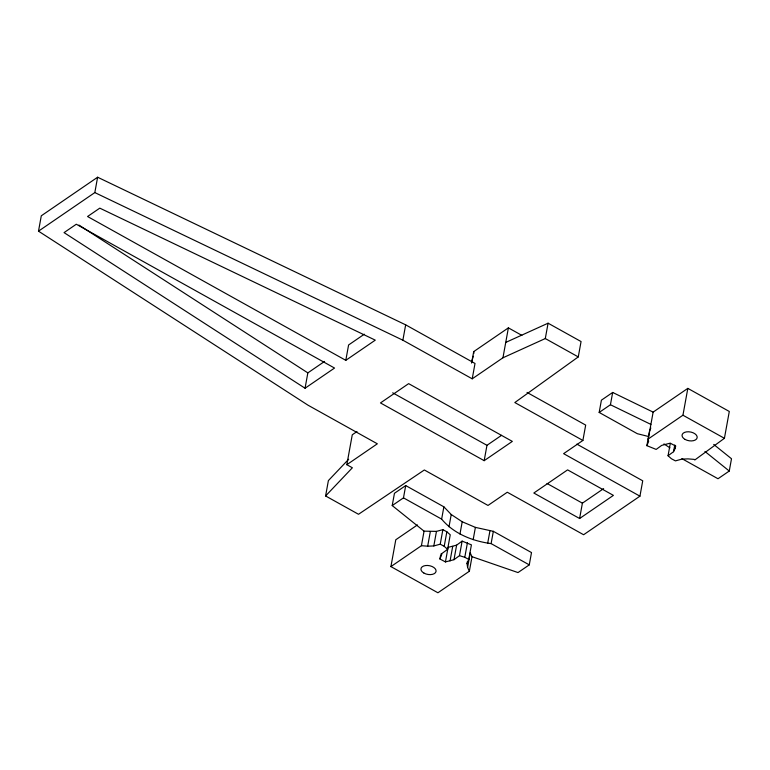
<?xml version="1.0" encoding="UTF-8"?>
<svg xmlns="http://www.w3.org/2000/svg" width="770" height="770" viewBox="0 0 770 770"><rect width="100%" height="100%" fill="white"/><g stroke="black" fill="none" stroke-linecap="round" stroke-linejoin="round"><path stroke-width="1.16" d="M38.5 231.164L41.291 215.802L97.617 177.225L405.665 324.844L475.013 363.459L472.222 378.821L402.874 340.205L94.826 192.587L38.5 231.164L307.99 405.184L377.339 443.799L346.837 464.695L352.371 467.775L325.594 495.957L358.512 514.283L424.347 469.979L488.007 505.438L507.286 492.232L583.612 534.736L639.937 496.169L642.729 480.807L576.855 444.126M94.826 192.587L97.617 177.225M305.055 388.234L334.536 368.05L76.297 224.234L64.054 232.617L305.055 388.234L307.846 372.882L324.555 361.438M345.797 360.331L375.279 340.147L99.792 208.141L87.559 216.514L345.797 360.331L348.589 344.979L364.316 334.209M325.594 495.957L328.386 480.596L348.666 459.247M346.837 464.695L352.265 434.79L356.982 431.566M402.874 340.205L405.665 324.844M467.592 567.461L467.043 563.63L468.766 559.405L471.413 544.852L462.125 541.118L459.478 555.661L453.982 559.694L445.445 561.927L439.92 558.981L442.105 553.37L447.601 549.337L450.248 534.794L446.85 531.772L442.875 529.654L436.465 531.387L424.058 531.156L392.219 505.572L394.452 493.291L405.713 485.572L443.876 506.824L451.23 514.514L462.202 521.762L475.398 527.383L493.339 531.319L531.502 552.571L529.269 564.862L518.008 572.572L472.01 556.691L470.229 552.908L467.592 567.461L469.363 571.234L437.918 592.775L390.91 566.595L395.79 539.76L417.436 524.928M392.219 505.572L403.48 497.863L405.713 485.572M390.91 566.595L421.421 545.699L424.058 531.156M421.421 545.699L427.677 546.2L430.315 531.656M427.677 546.2L433.818 545.93L436.465 531.387M529.269 564.862L491.106 543.61C472.674 541.146 453.771 533.774 441.643 519.115L443.876 506.824M471.51 362.814L473.194 356.221M471.664 362.814L473.704 351.62L508.383 327.866L521.868 335.373M433.818 545.93L440.228 544.197L442.875 529.654M439.92 558.981L440.527 555.622M440.738 555.988L441.143 553.746M447.601 549.337L444.203 546.315L446.85 531.772M448.997 526.805L451.23 514.514M445.445 561.927L448.082 547.374L456.62 545.141L462.125 541.118M450.055 560.945L452.702 546.402M453.982 559.694L456.62 545.141M459.969 534.053L462.202 521.762M468.766 559.405L464.791 557.288L467.438 542.735M484.176 460.672L512.329 441.393L408.639 383.643L380.476 402.931L484.176 460.672L486.967 445.32L501.53 435.339M472.222 378.821L502.954 357.781L508.383 327.866M467.043 563.63L467.448 561.388M473.165 539.674L475.398 527.383M469.363 571.234L472.01 556.691M487.68 543.293L489.913 531.002M491.106 543.61L493.339 531.319M502.954 357.781L545.295 338.55L548.086 323.198L581.061 341.553L578.27 356.914L514.822 402.546L582.89 440.459L585.681 425.098L527.036 392.44M579.608 518.518L613.401 495.379L567.606 469.873L533.822 493.021L579.608 518.518L582.399 503.166L603.641 488.613M647.772 436.311L637.329 433.703L599.175 412.45L601.409 400.169L612.67 392.45L653.133 412.123L687.822 388.378L729.296 411.469L724.416 438.303L694.809 459.979L694.232 459.382L687.976 458.882L681.835 459.141L675.425 460.883L671.45 458.766L668.052 455.744L670.285 443.433M599.175 412.45L610.437 404.741L612.67 392.45M668.052 455.744L673.548 451.711L675.733 446.1L670.208 443.154L661.671 445.387L656.175 449.42L646.887 445.676L649.524 431.133L650.823 427.956M646.887 445.676L648.61 441.451L648.253 438.967L653.133 412.123M673.548 451.711L674.77 445.002M674.915 449.093L675.521 445.734M648.253 438.967L682.942 415.213L687.822 388.378M681.902 458.65L718.006 478.748L729.267 471.038L731.5 458.747L713.723 444.444M582.89 440.459L563.611 453.655L639.937 496.169M505.746 342.419L548.086 323.198M459.478 555.661L464.791 557.288M610.437 404.741L650.9 424.414M440.228 544.197L444.203 546.315M545.295 338.55L578.27 356.914M682.942 415.213L724.416 438.303M392.7 392.815L486.967 445.32M547.018 483.454L582.399 503.166M403.48 497.863L441.643 519.115M78.944 225.071L307.846 372.882M663.961 443.915L669.948 447.861M704.945 451.461L729.267 471.038M473.704 351.62L473.935 353.286M685.098 439.429A7.671 4.456 10.3 0 0 697.148 437.755A7.671 4.456 10.3 0 0 686.571 431.864A7.671 4.456 10.3 0 0 685.098 439.429M423.991 573.121A7.671 4.456 10.3 0 0 436.041 571.446A7.671 4.456 10.3 0 0 425.464 565.555A7.671 4.456 10.3 0 0 423.991 573.121"/></g></svg>
